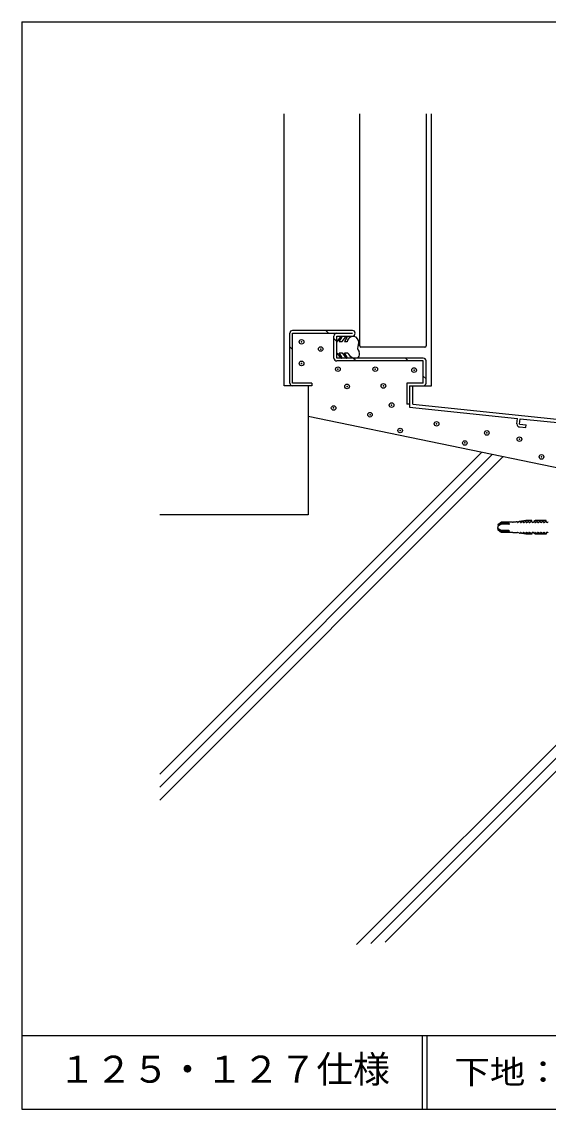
# Model space of a CAD drawing. Units: millimetres on the paper, enlarged 8 times, with parts at other scales. Extents: x -585 to 695, y -1008 to 960.
# Drawn here: x -585 to -127, y -1008 to -64 of the extents above; entities that cross this region are included whole.
import ezdxf
from ezdxf.enums import TextEntityAlignment as Align

# ---------------------------------------------------------------- set-up
doc = ezdxf.new("R2010")
doc.units = ezdxf.units.MM
doc.header["$LTSCALE"] = 8
doc.header["$PDMODE"] = 32
doc.header["$PDSIZE"] = 4
for name, color, linetype in [('2-2_in line', 7, 'Continuous'), ('2-3', 3, 'Continuous'), ('2-4_out line', 2, 'Continuous'), ('2-7_ビス', 7, 'Continuous'), ('2-8_drain他', 4, 'Continuous'), ('2-9_strainer他', 4, 'Continuous'), ('2-E_con他', 4, 'Continuous'), ('F-5', 6, 'Continuous'), ('F-7', 1, 'Continuous'), ('F-A', 7, 'Continuous')]:
    doc.layers.add(name, color=color, linetype=linetype)
doc.styles.add('HG丸ｺﾞｼｯｸM-PRO', font='')
doc.styles.get('HG丸ｺﾞｼｯｸM-PRO').set_extended_font_data('HG丸ｺﾞｼｯｸM-PRO')

msp = doc.modelspace()

# ---------------------------------------------------------------- linework, layer by layer
at = {"layer": '2-2_in line'}
for p, q in [((-291.087, -345.068), (-291.087, -143.628)), ((-233.487, -143.628), (-233.487, -345.068)), ((-234.447, -346.028), (-290.127, -346.028)), ((-335.887, -405.929), (-95.887, -455.628))]:
    msp.add_line(p, q, dxfattribs=at)
for centre, start, end in [((-290.127, -345.068), 180, 270), ((-234.447, -345.068), 270, 359.99999)]:
    msp.add_arc(centre, 0.96, start, end, dxfattribs=at)
at = {"layer": '2-3'}
for p in [(-341.666, -341.479), (-325.023, -347.721), (-341.666, -360.203), (-310.044, -365.197), (-277.589, -365.197), (-243.885, -366.029), (-302.138, -380.176), (-270.515, -379.76), (-263.442, -396.403), (-313.788, -398.9), (-282.166, -404.725), (-224.329, -412.631), (-255.952, -418.456), (-180.64, -420.536), (-152.346, -425.946), (-199.78, -429.274), (-133.206, -441.341)]:
    msp.add_point(p, dxfattribs=at)
at = {"layer": '2-4_out line'}
msp.add_lwpolyline([(-335.887, -379.628), (-335.887, -491.628), (-464.807, -491.628)], dxfattribs=at)
at = {"layer": '2-7_ビス'}
for p, q in [((-152.353, -497.506), (-153.672, -498.2)), ((-152.353, -507.648), (-153.672, -506.954))]:
    msp.add_line(p, q, dxfattribs=at)
for points in [[(-158.422, -498.108), (-167.942, -498.108), (-168.985, -498.812), (-171.087, -500.417), (-171.087, -500.656), (-167.942, -498.92), (-161.588, -498.92)], [(-161.588, -499.853), (-167.942, -499.853), (-171.087, -501.589), (-171.087, -502.577)], [(-154.068, -497.992), (-154.068, -497.777), (-155.321, -497.777), (-155.321, -498.017), (-157.894, -498.017), (-157.894, -498.027)], [(-141.535, -497.559), (-141.535, -496.697), (-146.732, -496.697), (-152.353, -497.506), (-151.589, -497.507), (-151.561, -498.001)], [(-151.166, -498.232), (-149.846, -497.512), (-149.082, -497.515), (-149.055, -498.031)], [(-148.659, -498.268), (-147.34, -497.526), (-146.576, -497.532), (-146.548, -498.068)], [(-146.152, -498.32), (-144.833, -497.551), (-144.069, -497.559), (-144.041, -498.116)], [(-143.646, -498.371), (-142.326, -497.559), (-141.535, -497.559)], [(-129.001, -497.559), (-129.001, -496.697), (-138.277, -496.697), (-139.82, -497.507)], [(-139.82, -497.507), (-139.056, -497.513), (-139.028, -498.026)], [(-138.632, -498.28), (-137.313, -497.559), (-136.549, -497.559), (-136.521, -498.116)], [(-136.126, -498.371), (-134.806, -497.559), (-134.042, -497.559), (-134.015, -498.116)], [(-133.619, -498.371), (-132.3, -497.559), (-131.536, -497.559), (-131.508, -498.116)], [(-131.112, -498.371), (-129.793, -497.559), (-129.001, -497.559)], [(-161.588, -505.301), (-167.942, -505.301), (-171.087, -503.564), (-171.087, -502.577)], [(-158.422, -507.046), (-167.942, -507.046), (-168.985, -506.341), (-171.087, -504.737), (-171.087, -504.498), (-167.942, -506.234), (-161.588, -506.234)], [(-154.068, -507.162), (-154.068, -507.377), (-155.321, -507.377), (-155.321, -507.137), (-157.894, -507.137), (-157.894, -507.126)], [(-141.535, -507.595), (-141.535, -508.457), (-146.732, -508.457), (-152.353, -507.648), (-151.589, -507.646), (-151.561, -507.153)], [(-151.166, -506.921), (-149.846, -507.642), (-149.082, -507.639), (-149.055, -507.123)], [(-148.659, -506.886), (-147.34, -507.628), (-146.576, -507.621), (-146.548, -507.086)], [(-146.152, -506.834), (-144.833, -507.602), (-144.069, -507.595), (-144.041, -507.038)], [(-143.646, -506.783), (-142.326, -507.595), (-141.535, -507.595)], [(-139.82, -507.647), (-139.056, -507.641), (-139.028, -507.128)], [(-129.001, -507.595), (-129.001, -508.457), (-138.277, -508.457), (-139.82, -507.647)], [(-138.632, -506.874), (-137.313, -507.595), (-136.549, -507.595), (-136.521, -507.038)], [(-136.126, -506.783), (-134.806, -507.595), (-134.042, -507.595), (-134.015, -507.038)], [(-133.619, -506.783), (-132.3, -507.595), (-131.536, -507.595), (-131.508, -507.038)], [(-131.112, -506.783), (-129.793, -507.595), (-129.001, -507.595)]]:
    msp.add_lwpolyline(points, dxfattribs=at)
for centre, major_axis, start_param, end_param in [((-161.604, -499.386), (-0.513, 0), 1.5390306, 4.6806232), ((-158.365, -496.945), (-1.279, 0), 1.5261677, 1.947508), ((-153.791, -497.971), (-0.278, 0), 0.0818475, 2.1771705), ((-151.204, -497.901), (-0.367, 0), 0.2312026, 1.6765256), ((-148.698, -497.936), (-0.367, 0), 0.2312026, 1.6765256), ((-146.191, -497.988), (-0.367, 0), 0.2312026, 1.6765256), ((-143.684, -498.039), (-0.367, 0), 0.2312026, 1.6765256), ((-140.677, -497.472), (-0.858, 0), 0.0442118, 3.0973809), ((-138.671, -497.948), (-0.367, 0), 0.2312026, 1.6765256), ((-136.164, -498.039), (-0.367, 0), 0.2312026, 1.6765256), ((-133.658, -498.039), (-0.367, 0), 0.2312026, 1.6765256), ((-131.151, -498.039), (-0.367, 0), 0.2312026, 1.6765256), ((-128.144, -497.472), (-0.858, 0), 0.0442118, 3.0973809), ((-161.604, -505.767), (-0.513, 0), 1.6025621, 4.7441547), ((-158.365, -508.209), (-1.279, 0), 4.3356773, 4.7570176), ((-153.791, -507.183), (-0.278, 0), 4.1060148, 6.2013378), ((-151.204, -507.253), (-0.367, 0), 4.6066597, 6.0519827), ((-148.698, -507.217), (-0.367, 0), 4.6066597, 6.0519827), ((-146.191, -507.166), (-0.367, 0), 4.6066597, 6.0519827), ((-143.684, -507.114), (-0.367, 0), 4.6066597, 6.0519827), ((-140.677, -507.681), (-0.858, 0), 3.1858044, 6.2389735), ((-138.671, -507.206), (-0.367, 0), 4.6066597, 6.0519827), ((-136.164, -507.114), (-0.367, 0), 4.6066597, 6.0519827), ((-133.658, -507.114), (-0.367, 0), 4.6066597, 6.0519827), ((-131.151, -507.114), (-0.367, 0), 4.6066597, 6.0519827), ((-128.144, -507.681), (-0.858, 0), 3.1858044, 6.2389735)]:
    msp.add_ellipse(centre, major_axis=major_axis, ratio=0.909574, start_param=start_param, end_param=end_param, dxfattribs=at)
at = {"layer": '2-8_drain他'}
for p, q in [((-356.687, -379.628), (-356.687, -143.628)), ((-228.687, -379.628), (-228.687, -143.628)), ((-351.887, -377.228), (-351.887, -334.028)), ((-297.487, -331.628), (-349.487, -331.628)), ((-349.487, -334.028), (-297.487, -334.028)), ((-349.487, -377.228), (-349.487, -334.028)), ((-318.291, -334.028), (-320.691, -331.628)), ((-311.087, -341.232), (-313.647, -338.672)), ((-313.487, -355.628), (-313.487, -336.428)), ((-311.087, -336.428), (-297.487, -336.428)), ((-311.087, -355.628), (-311.087, -336.428)), ((-307.753, -336.996), (-310.753, -340.875)), ((-309.007, -341.308), (-306.709, -337.734)), ((-306.7, -337.71), (-306.709, -337.734)), ((-306.692, -337.686), (-306.7, -337.71)), ((-306.287, -341.308), (-303.278, -337.001)), ((-302.202, -337.69), (-304.367, -341.308)), ((-349.487, -348.087), (-351.887, -345.687)), ((-311.087, -350.905), (-311.087, -341.656)), ((-309.007, -341.308), (-306.287, -341.308)), ((-304.367, -341.308), (-301.96, -341.308)), ((-301.924, -341.215), (-301.96, -341.308)), ((-235.887, -355.628), (-311.087, -355.628)), ((-235.887, -358.028), (-311.087, -358.028)), ((-310.753, -351.5), (-307.753, -355.379)), ((-306.709, -354.642), (-309.007, -351.068)), ((-309.007, -351.068), (-306.287, -351.068)), ((-306.287, -351.068), (-303.292, -355.354)), ((-304.367, -351.068), (-301.487, -351.068)), ((-304.367, -351.068), (-301.487, -351.068)), ((-302.283, -354.55), (-304.367, -351.068)), ((-294.291, -358.028), (-296.691, -355.628)), ((-249.036, -358.028), (-251.436, -355.628)), ((-235.887, -377.228), (-235.887, -358.028)), ((-233.487, -377.228), (-233.487, -358.028)), ((-332.687, -377.228), (-349.487, -377.228)), ((-332.687, -377.228), (-332.687, -379.628)), ((-250.287, -377.228), (-250.287, -395.628)), ((-235.887, -377.228), (-250.287, -377.228)), ((-233.487, -373.577), (-235.887, -371.177)), ((-332.687, -379.628), (-356.687, -379.628)), ((-247.887, -379.628), (-228.687, -379.628)), ((-247.887, -395.628), (-250.287, -395.628))]:
    msp.add_line(p, q, dxfattribs=at)
for centre, radius, start, end in [((-349.487, -334.028), 2.4, 90, 180), ((-311.087, -336.428), 2.4, 90, 180), ((-307.25, -337.392), 0.64, 327.75068, 141.7929), ((-302.771, -337.394), 0.641, 325.648, 142.21015), ((-296.767, -342.072), 5.223, 61.39763, 172.13713), ((-297.487, -334.028), 2.4, 270, 90), ((-297.839, -342.102), 5.836, 343.28449, 52.25601), ((-299.588, -346.116), 12.333, 154.85479, 158.80177), ((-287.334, -346.49), 5.613, 151.14116, 221.76867), ((-311.087, -355.628), 2.4, 180, 270), ((-304.65, -347.68), 7.199, 206.611, 212.04409), ((-307.248, -354.987), 0.639, 217.8102, 32.65413), ((-302.766, -354.979), 0.646, 215.52383, 41.77321), ((-291.015, -344.928), 12.139, 210.38451, 235.8776), ((-295.094, -350.727), 5.014, 237.28011, 304.5622), ((-295.71, -351.939), 4.525, 319.86951, 22.21333), ((-235.887, -358.028), 2.4, 359.99999, 90), ((-349.487, -377.228), 2.4, 180, 270), ((-235.887, -377.228), 2.4, 270, 359.99999)]:
    msp.add_arc(centre, radius, start, end, dxfattribs=at)
at = {"layer": '2-9_strainer他'}
for p, q in [((-247.887, -379.628), (-247.887, -398.224)), ((-245.007, -395.628), (-245.007, -379.628)), ((-245.007, -395.628), (-52.687, -415.628)), ((-247.887, -398.224), (-154.04, -407.983)), ((-154.536, -412.757), (-154.04, -407.983)), ((-152.149, -413.006), (-151.653, -408.231)), ((-152.149, -413.006), (-146.579, -413.585)), ((-151.653, -408.231), (-113.459, -412.203)), ((-146.828, -415.972), (-146.579, -413.585)), ((-152.398, -415.393), (-146.828, -415.972))]:
    msp.add_line(p, q, dxfattribs=at)
msp.add_arc((-152.149, -413.006), 2.4, 174.06251, 264.06342, dxfattribs=at)
at = {"layer": '2-E_con他'}
for p, q in [((-464.807, -716.799), (-185.151, -437.143)), ((-464.807, -728.113), (-175.778, -439.084)), ((-464.807, -739.426), (-166.405, -441.025)), ((-293.805, -864.712), (-95.887, -666.795)), ((-281.406, -863.628), (-95.887, -678.108)), ((-269.008, -862.543), (-95.887, -689.422))]:
    msp.add_line(p, q, dxfattribs=at)
at = {"layer": 'F-5'}
for p, q in [((-584.807, -943.628), (695.193, -943.628)), ((-236.807, -943.628), (-236.807, -1007.628)), ((-232.807, -943.628), (-232.807, -1007.628))]:
    msp.add_line(p, q, dxfattribs=at)
at = {"layer": 'F-7'}
for p, q in [((-584.807, -63.628), (695.193, -63.628)), ((-584.807, -63.628), (-584.807, -1007.628)), ((-584.807, -1007.628), (695.193, -1007.628))]:
    msp.add_line(p, q, dxfattribs=at)

# ---------------------------------------------------------------- texts
at = {"layer": 'F-A', "style": 'HG丸ｺﾞｼｯｸM-PRO'}
msp.add_text('１２５・１２７仕様', height=23.46, dxfattribs=at).set_placement((-552.807, -991.628), align=Align.BOTTOM_LEFT)
at = {"layer": 'F-A', "style": 'HG丸ｺﾞｼｯｸM-PRO', "width": 1.1}
msp.add_text('下地：ＲＣ', height=20.53, dxfattribs=at).set_placement((-208.807, -991.628), align=Align.BOTTOM_LEFT)

doc.saveas('drawing.dxf')
